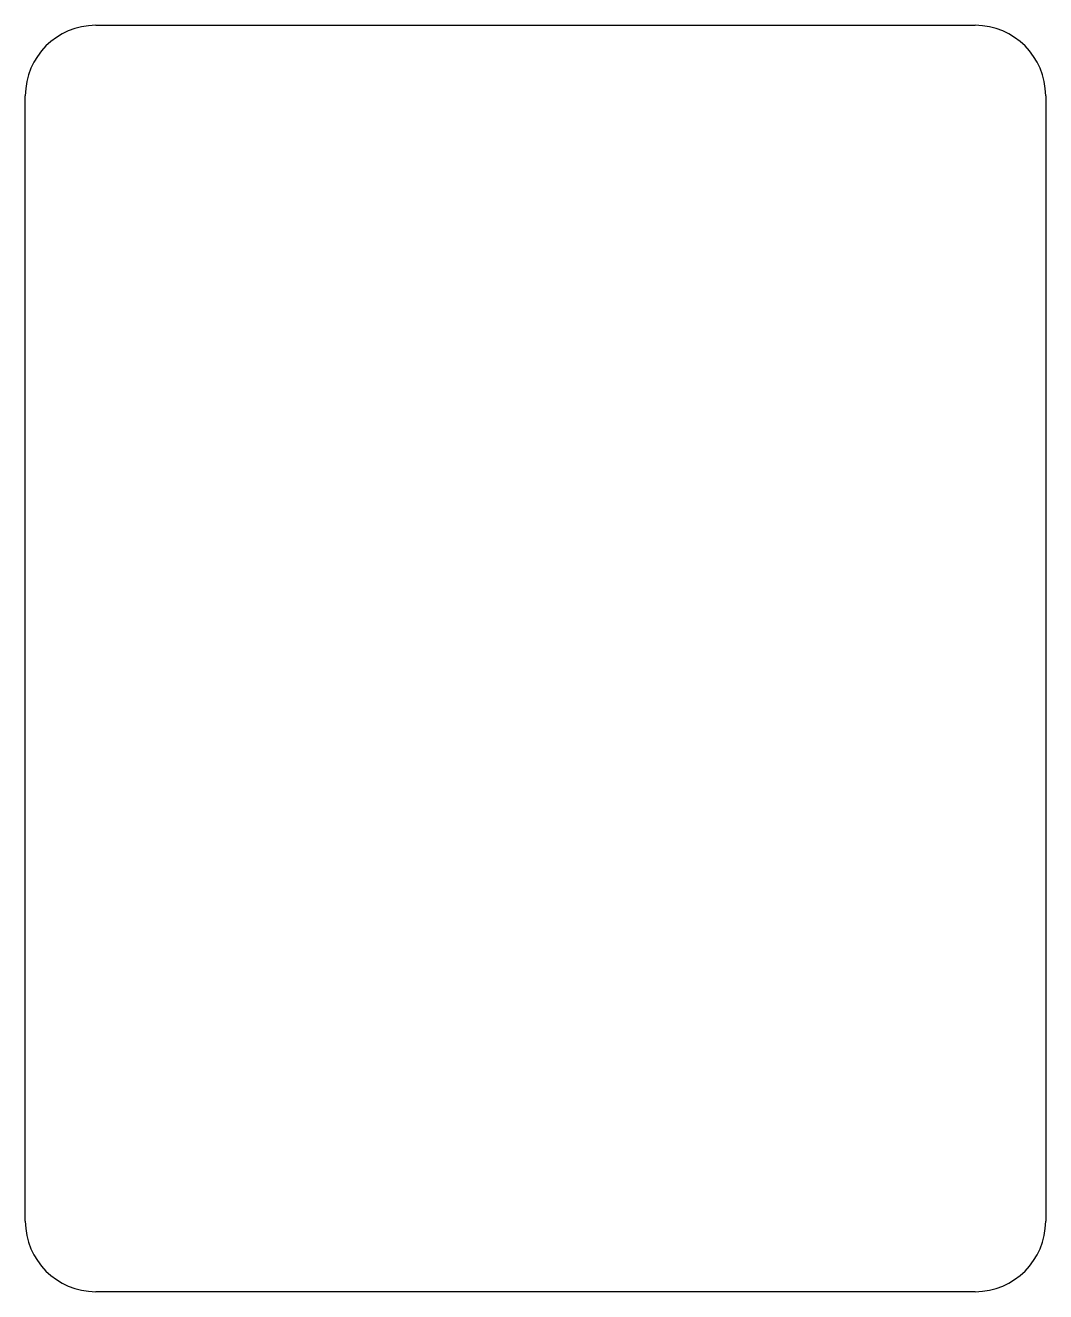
# Model space of a CAD drawing. Extents: x 1.3 to 38.1, y 0 to 45.7.
import ezdxf

# ---------------------------------------------------------------- set-up
doc = ezdxf.new("R2010")
doc.units = 0
doc.layers.add('20', color=253, linetype='CONTINUOUS')

msp = doc.modelspace()

# ---------------------------------------------------------------- linework, layer by layer
at = {"layer": '20'}
for p, q in [((3.81, 45.72), (35.56, 45.72)), ((1.27, 2.54), (1.27, 43.18)), ((38.1, 43.18), (38.1, 2.54)), ((35.56, 0), (3.81, 0))]:
    msp.add_line(p, q, dxfattribs=at)
for centre, start, end in [((3.81, 43.18), 90, 180), ((35.56, 43.18), 0, 90), ((3.81, 2.54), 180, 270), ((35.56, 2.54), 270, 0)]:
    msp.add_arc(centre, 2.54, start, end, dxfattribs=at)

doc.saveas('drawing.dxf')
